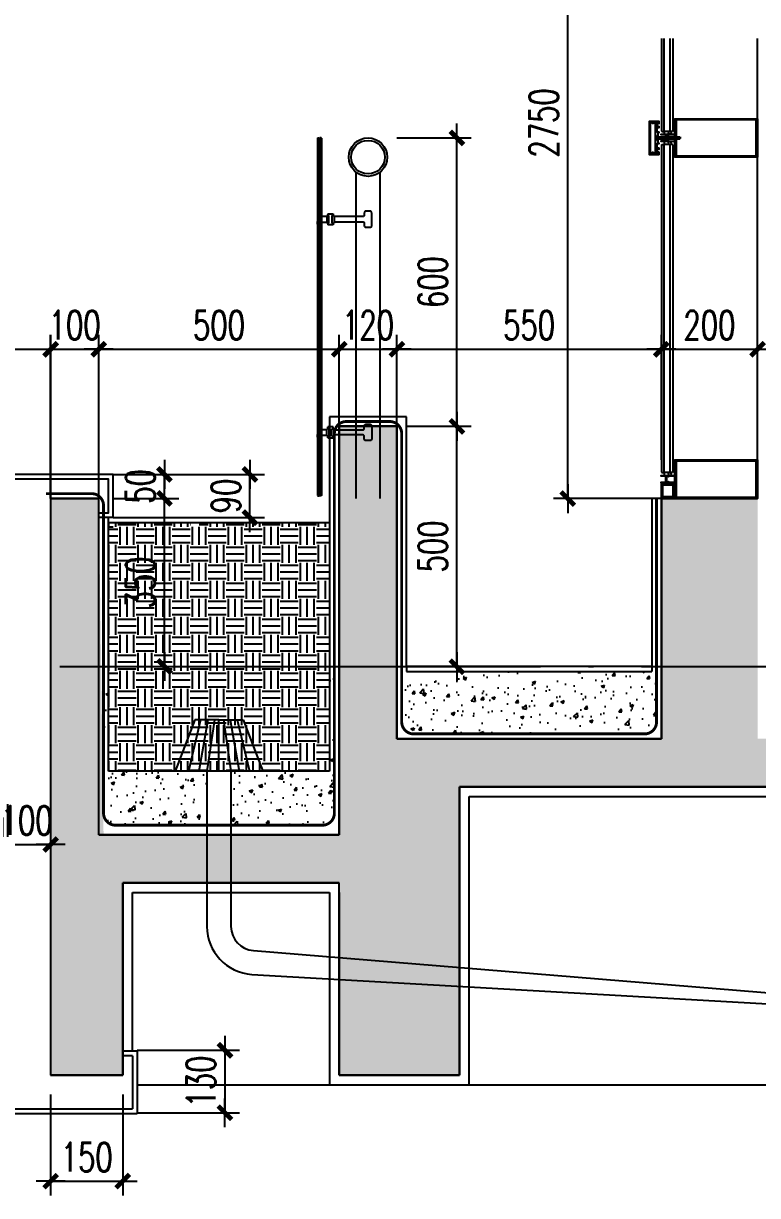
# Model space of a CAD drawing. Extents: x 1980812 to 2578970, y -669191 to 284498.
# Drawn here: x 2364132 to 2365659, y -406131 to -403693 of the extents above; entities that cross this region are included whole.
import ezdxf
from ezdxf.enums import TextEntityAlignment as Align

# ---------------------------------------------------------------- set-up
doc = ezdxf.new("R2010")
doc.units = 0
doc.header["$LTSCALE"] = 1000
doc.header["$MEASUREMENT"] = 0
for name, pattern in [('CENTER', [2, 1.25, -0.25, 0.25, -0.25]), ('DASH', [0.35, 0.25, -0.1]), ('DOTE', [2.42, 2, -0.2, 0.02, -0.2]), ('HIDDEN', [0.375, 0.25, -0.125]), ('HIDDEN2', [0.1875, 0.125, -0.0625])]:
    doc.linetypes.add(name, pattern=pattern)
for name, color, linetype in [('A-SECT-MCUT', 1, 'Continuous'), ('A-SECT-MCUT-FINE', 137, 'Continuous'), ('DIM_IDEN', 3, 'Continuous'), ('dote', 1, 'DOTE'), ('ELEV-4-RAIL', 251, 'Continuous'), ('SF', 1, 'Continuous'), ('TEXT', 7, 'Continuous'), ('WALL', 4, 'Continuous'), ('WINDOW', 2, 'Continuous'), ('可见看线', 63, 'Continuous'), ('柱墙填充', 181, 'Continuous'), ('栏杆', 143, 'Continuous'), ('详细标注', 231, 'Continuous'), ('铝板', 31, 'Continuous'), ('防水卷材', 6, 'DASH'), ('面层', 31, 'Continuous')]:
    doc.layers.add(name, color=color, linetype=linetype)
doc.styles.add('DIM_FONT', font='SIMPLEX', dxfattribs={"width": 0.7, "bigfont": 'GBCBIG'})
doc.styles.add('ROMANS', font='simplex_.ttf', dxfattribs={"width": 0.8, "height": 500})
doc.dimstyles.new('DIMN20', dxfattribs={"dimscale": 0.2, "dimtxt": 300, "dimasz": 1, "dimexe": 150, "dimexo": 0, "dimgap": 100, "dimtad": 1, "dimdec": 0, "dimzin": 0, "dimdsep": 46, "dimtxsty": 'DIM_FONT', "dimblk1": '_DIMX', "dimblk2": '_DIMX', "dimsah": 1, "dimcen": 0.09, "dimclrd": 256, "dimclre": 256, "dimclrt": 7, "dimadec": 0, "dimazin": 0, "dimtfac": 1, "dimtdec": 0, "dimtix": 1, "dimtmove": 2, "dimatfit": 3, "dimldrblk": '_DIMX', "dimfxl": 150, "dimtolj": 1, "dimtzin": 0, "dimarcsym": 0})
doc.dimstyles.new('DIMN20$TCH&&20', dxfattribs={"dimscale": 0.2, "dimtxt": 300, "dimasz": 1, "dimexe": 150, "dimexo": 0, "dimgap": 100, "dimtad": 1, "dimdec": 0, "dimzin": 0, "dimdsep": 46, "dimtxsty": 'DIM_FONT', "dimblk1": '_DIMX', "dimblk2": '_DIMX', "dimsah": 1, "dimcen": 0.09, "dimclrd": 256, "dimclre": 256, "dimclrt": 7, "dimadec": 0, "dimazin": 0, "dimtfac": 1, "dimtdec": 0, "dimtix": 1, "dimtmove": 2, "dimatfit": 3, "dimldrblk": '_DIMX', "dimfxl": 150, "dimtolj": 1, "dimtzin": 0, "dimarcsym": 0})

# ---------------------------------------------------------------- blocks, each defined once
blk = doc.blocks.new('M5x45_Pan')
at = {"color": 8, "linetype": 'HIDDEN'}
for p, q in [((0, 1.9), (45, 1.9)), ((44.4, -2.5), (44.4, 2.5)), ((0, -1.9), (45, -1.9))]:
    blk.add_line(p, q, dxfattribs=at)
at = {"color": 0, "linetype": 'ByBlock'}
blk.add_lwpolyline([(-1.4, -4.8), (0, -4.8), (0, 4.7), (-1.4, 4.7, 0.228537), (-2.2, 4.4, 0.349288), (-2.2, -4.4, 0.228537)], format="xyb", close=True, dxfattribs=at)
at = {"color": 8, "linetype": 'HIDDEN2'}
blk.add_lwpolyline([(-3.7, 0.7), (-1.8, 0.7), (-1.8, -0.8), (-3.7, -0.8)], dxfattribs=at)
at = {"color": 8, "linetype": 'ByBlock'}
blk.add_lwpolyline([(0, 2.5), (44.4, 2.5), (45, 1.9), (45, -1.9), (44.4, -2.5), (0, -2.5)], dxfattribs=at)
at = {"layer": 'TEXT', "color": 8, "linetype": 'CENTER'}
blk.add_line((48, 0), (-6.7, 0), dxfattribs=at)
at = {"layer": 'Defpoints', "color": 8, "style": 'ROMANS', "width": 0.8}
blk.add_text('M5x45', height=1, rotation=90, dxfattribs=at).set_placement((-1, 0), align=Align.MIDDLE)
blk = doc.blocks.new('_DIMX')
blk.add_line((-150, 0), (150, 0))
at = {"const_width": 50}
blk.add_lwpolyline([(-70, -70), (70, 70)], dxfattribs=at)
blk = doc.blocks.new('*D2729')
at = {"layer": 'Defpoints', "color": 0, "transparency": 16777216}
for p in [(2364928.5, -404530.7), (2365033.3, -404530.7), (2364928.5, -405030.7, 0)]:
    blk.add_point(p, dxfattribs=at)
at = {"layer": '详细标注', "lineweight": -2, "transparency": 16777216}
for p, q in [((2364928.5, -404530.7), (2365063.3, -404530.7)), ((2365033.3, -405030.5), (2365033.3, -404530.9)), ((2364928.5, -405030.7), (2365063.3, -405030.7))]:
    blk.add_line(p, q, dxfattribs=at)
at = {"layer": '详细标注', "lineweight": -2, "transparency": 16777216, "xscale": 0.2, "yscale": 0.2, "zscale": 0.2}
for p, rotation in [((2365033.3, -404530.7), 90), ((2365033.3, -405030.7), 270)]:
    blk.add_blockref('_DIMX', p, dxfattribs=dict(at, rotation=rotation))
at = {"layer": '详细标注', "color": 7, "transparency": 16777216, "insert": (2364983.3, -404780.7), "char_height": 60, "attachment_point": 5, "rotation": 90, "style": 'DIM_FONT'}
blk.add_mtext('\\A1;500', dxfattribs=at)
blk = doc.blocks.new('*D2527')
at = {"layer": 'Defpoints', "color": 0, "transparency": 16777216}
for p in [(2364908.5, -403930.7), (2365033.3, -403930.7), (2364928.5, -404530.7)]:
    blk.add_point(p, dxfattribs=at)
at = {"layer": '详细标注', "lineweight": -2, "transparency": 16777216}
for p, q in [((2364908.5, -403930.7), (2365063.3, -403930.7)), ((2365033.3, -404530.5), (2365033.3, -403930.9)), ((2364928.5, -404530.7), (2365063.3, -404530.7))]:
    blk.add_line(p, q, dxfattribs=at)
at = {"layer": '详细标注', "lineweight": -2, "transparency": 16777216, "xscale": 0.2, "yscale": 0.2, "zscale": 0.2}
for p, rotation in [((2365033.3, -403930.7), 90), ((2365033.3, -404530.7), 270)]:
    blk.add_blockref('_DIMX', p, dxfattribs=dict(at, rotation=rotation))
at = {"layer": '详细标注', "color": 7, "transparency": 16777216, "insert": (2364983.3, -404230.7), "char_height": 60, "attachment_point": 5, "rotation": 90, "style": 'DIM_FONT'}
blk.add_mtext('\\A1;600', dxfattribs=at)
blk = doc.blocks.new('*D2730')
at = {"layer": 'Defpoints', "color": 0, "transparency": 16777216}
for p in [(2364288.5, -404370.4), (2364188.5, -404680.7), (2364288.5, -404680.7)]:
    blk.add_point(p, dxfattribs=at)
at = {"layer": '详细标注', "lineweight": -2, "transparency": 16777216}
for p, q in [((2364188.5, -404680.7), (2364188.5, -404340.4)), ((2364288.5, -404680.7), (2364288.5, -404340.4)), ((2364188.3, -404370.4), (2364188.1, -404370.4)), ((2364188.5, -404370.4), (2364288.5, -404370.4)), ((2364288.7, -404370.4), (2364288.9, -404370.4))]:
    blk.add_line(p, q, dxfattribs=at)
at = {"layer": '详细标注', "lineweight": -2, "transparency": 16777216, "xscale": 0.2, "yscale": 0.2, "zscale": 0.2}
blk.add_blockref('_DIMX', (2364188.5, -404370.4), dxfattribs=at)
at = {"layer": '详细标注', "lineweight": -2, "transparency": 16777216, "xscale": 0.2, "yscale": 0.2, "zscale": 0.2, "rotation": 180}
blk.add_blockref('_DIMX', (2364288.5, -404370.4), dxfattribs=at)
at = {"layer": '详细标注', "color": 7, "transparency": 16777216, "insert": (2364238.5, -404320.4), "char_height": 60, "attachment_point": 5, "style": 'DIM_FONT'}
blk.add_mtext('\\A1;100', dxfattribs=at)
blk = doc.blocks.new('*D2731')
at = {"layer": 'Defpoints', "color": 0, "transparency": 16777216}
for p in [(2364788.5, -404370.4), (2364788.5, -404530.7), (2364288.5, -404680.7)]:
    blk.add_point(p, dxfattribs=at)
at = {"layer": '详细标注', "lineweight": -2, "transparency": 16777216}
for p, q in [((2364288.5, -404680.7), (2364288.5, -404340.4)), ((2364788.5, -404530.7), (2364788.5, -404340.4)), ((2364288.7, -404370.4), (2364788.3, -404370.4))]:
    blk.add_line(p, q, dxfattribs=at)
at = {"layer": '详细标注', "lineweight": -2, "transparency": 16777216, "xscale": 0.2, "yscale": 0.2, "zscale": 0.2, "rotation": 180}
blk.add_blockref('_DIMX', (2364288.5, -404370.4), dxfattribs=at)
at = {"layer": '详细标注', "lineweight": -2, "transparency": 16777216, "xscale": 0.2, "yscale": 0.2, "zscale": 0.2}
blk.add_blockref('_DIMX', (2364788.5, -404370.4), dxfattribs=at)
at = {"layer": '详细标注', "color": 7, "transparency": 16777216, "insert": (2364538.5, -404320.4), "char_height": 60, "attachment_point": 5, "style": 'DIM_FONT'}
blk.add_mtext('\\A1;500', dxfattribs=at)
blk = doc.blocks.new('*D2732')
at = {"layer": 'Defpoints', "color": 0, "transparency": 16777216}
for p in [(2364908.5, -404370.4), (2364788.5, -404530.7), (2364908.5, -404530.7)]:
    blk.add_point(p, dxfattribs=at)
at = {"layer": '详细标注', "lineweight": -2, "transparency": 16777216}
for p, q in [((2364788.5, -404530.7), (2364788.5, -404340.4)), ((2364908.5, -404530.7), (2364908.5, -404340.4)), ((2364788.3, -404370.4), (2364788.1, -404370.4)), ((2364788.5, -404370.4), (2364908.5, -404370.4)), ((2364908.7, -404370.4), (2364908.9, -404370.4))]:
    blk.add_line(p, q, dxfattribs=at)
at = {"layer": '详细标注', "lineweight": -2, "transparency": 16777216, "xscale": 0.2, "yscale": 0.2, "zscale": 0.2}
blk.add_blockref('_DIMX', (2364788.5, -404370.4), dxfattribs=at)
at = {"layer": '详细标注', "lineweight": -2, "transparency": 16777216, "xscale": 0.2, "yscale": 0.2, "zscale": 0.2, "rotation": 180}
blk.add_blockref('_DIMX', (2364908.5, -404370.4), dxfattribs=at)
at = {"layer": '详细标注', "color": 7, "transparency": 16777216, "insert": (2364848.5, -404320.4), "char_height": 60, "attachment_point": 5, "style": 'DIM_FONT'}
blk.add_mtext('\\A1;120', dxfattribs=at)
blk = doc.blocks.new('*D2530')
at = {"layer": 'Defpoints', "color": 0, "transparency": 16777216}
for p in [(2365458.5, -404370.4), (2364908.5, -404530.7), (2365458.5, -404600.7, 0)]:
    blk.add_point(p, dxfattribs=at)
at = {"layer": '详细标注', "lineweight": -2, "transparency": 16777216}
for p, q in [((2364908.5, -404530.7), (2364908.5, -404340.4)), ((2365458.5, -404600.7), (2365458.5, -404340.4)), ((2364908.7, -404370.4), (2365458.3, -404370.4))]:
    blk.add_line(p, q, dxfattribs=at)
at = {"layer": '详细标注', "lineweight": -2, "transparency": 16777216, "xscale": 0.2, "yscale": 0.2, "zscale": 0.2, "rotation": 180}
blk.add_blockref('_DIMX', (2364908.5, -404370.4), dxfattribs=at)
at = {"layer": '详细标注', "lineweight": -2, "transparency": 16777216, "xscale": 0.2, "yscale": 0.2, "zscale": 0.2}
blk.add_blockref('_DIMX', (2365458.5, -404370.4), dxfattribs=at)
at = {"layer": '详细标注', "color": 7, "transparency": 16777216, "insert": (2365183.5, -404320.4), "char_height": 60, "attachment_point": 5, "style": 'DIM_FONT'}
blk.add_mtext('\\A1;550', dxfattribs=at)
blk = doc.blocks.new('*D2531')
at = {"layer": 'Defpoints', "color": 0, "transparency": 16777216}
for p in [(2365658.5, -404370.4), (2365458.5, -404600.7), (2365658.5, -404600.7, 0)]:
    blk.add_point(p, dxfattribs=at)
at = {"layer": '详细标注', "lineweight": -2, "transparency": 16777216}
for p, q in [((2365458.5, -404600.7), (2365458.5, -404340.4)), ((2365658.5, -404600.7), (2365658.5, -404340.4)), ((2365458.7, -404370.4), (2365658.3, -404370.4))]:
    blk.add_line(p, q, dxfattribs=at)
at = {"layer": '详细标注', "lineweight": -2, "transparency": 16777216, "xscale": 0.2, "yscale": 0.2, "zscale": 0.2, "rotation": 180}
blk.add_blockref('_DIMX', (2365458.5, -404370.4), dxfattribs=at)
at = {"layer": '详细标注', "lineweight": -2, "transparency": 16777216, "xscale": 0.2, "yscale": 0.2, "zscale": 0.2}
blk.add_blockref('_DIMX', (2365658.5, -404370.4), dxfattribs=at)
at = {"layer": '详细标注', "color": 7, "transparency": 16777216, "insert": (2365558.5, -404320.4), "char_height": 60, "attachment_point": 5, "style": 'DIM_FONT'}
blk.add_mtext('\\A1;200', dxfattribs=at)
blk = doc.blocks.new('A$C4E184874')
at = {"layer": 'A-SECT-MCUT'}
for radius in [40, 35]:
    blk.add_circle((-50, 710), radius, dxfattribs=at)
at = {"layer": 'A-SECT-MCUT-FINE'}
for p, q in [((-75, 0), (-75, 678.8)), ((-25, 0), (-25, 678.8)), ((-150.2, 586.9), (-135.6, 586.9)), ((-135.6, 588.6), (-135.6, 573)), ((-131.2, 588.6), (-135.6, 588.6)), ((-133.4, 592.2), (-133.4, 588.6)), ((-133.4, 592.2), (-122.6, 592.2)), ((-131.2, 573), (-131.2, 588.6)), ((-125.1, 588.6), (-120.4, 588.6)), ((-125.1, 588.6), (-125.1, 573)), ((-122.6, 592.2), (-122.6, 588.6)), ((-120.4, 588.6), (-120.4, 573)), ((-120.4, 588.4), (-120.4, 587.1)), ((-150.2, 574.8), (-135.6, 574.8)), ((-131.2, 573), (-135.6, 573)), ((-133.4, 572.8), (-133.4, 573)), ((-133.4, 572.8), (-133.4, 569.4)), ((-125.6, 569.4), (-133.4, 569.4)), ((-122.6, 569.4), (-125.6, 569.4)), ((-125.1, 573), (-120.4, 573)), ((-122.6, 573), (-122.6, 569.4)), ((-120.4, 574.5), (-120.4, 573.2)), ((-125.6, 148.8), (-133.4, 148.8)), ((-133.4, 145.4), (-133.4, 148.8)), ((-122.6, 148.8), (-125.6, 148.8)), ((-122.6, 145.1), (-122.6, 148.8)), ((-131.2, 145.1), (-135.6, 145.1)), ((-131.2, 129.6), (-135.6, 129.6)), ((-133.4, 145.4), (-133.4, 145.1)), ((-133.4, 125.9), (-133.4, 129.6)), ((-133.4, 125.9), (-122.6, 125.9)), ((-131.2, 145.1), (-131.2, 129.6)), ((-125.1, 145.1), (-120.4, 145.1)), ((-125.1, 129.6), (-125.1, 145.1)), ((-125.1, 129.6), (-120.4, 129.6)), ((-122.6, 125.9), (-122.6, 129.6)), ((-120.4, 129.6), (-120.4, 145.1)), ((-120.4, 143.7), (-120.4, 145)), ((-120.4, 129.8), (-120.4, 131.1))]:
    blk.add_line(p, q, dxfattribs=at)
for points in [[(-150.2, 586.9), (-155, 590.8), (-155, 585.4)], [(-108.9, 586.2), (-120.4, 586.2)], [(-150.2, 574.8), (-155, 570.9), (-155, 576.3)], [(-120.4, 575.4), (-108.9, 575.4)], [(-120.4, 142.8), (-108.9, 142.8)], [(-108.9, 132), (-120.4, 132)]]:
    blk.add_lwpolyline(points, dxfattribs=at)
for points in [[(-109.9, 575.4), (-60.8, 575.4, -0.414214), (-57.8, 572.4), (-57.8, 567, 0.44229), (-54.8, 564), (-45.2, 564, 0.398045), (-42.3, 567), (-42.3, 594.6, 0.414214), (-45.3, 597.6), (-54.8, 597.6, 0.414214), (-57.8, 594.6), (-57.8, 589.2, -0.414214), (-60.8, 586.2), (-109.9, 586.2)], [(-109.9, 142.8), (-60.8, 142.8, 0.414214), (-57.8, 145.8), (-57.8, 151.2, -0.44229), (-54.8, 154.2), (-45.2, 154.2, -0.398045), (-42.3, 151.2), (-42.3, 123.6, -0.414214), (-45.3, 120.6), (-54.8, 120.6, -0.414214), (-57.8, 123.6), (-57.8, 129, 0.414214), (-60.8, 132), (-109.9, 132)]]:
    blk.add_lwpolyline(points, format="xyb", dxfattribs=at)
at = {"layer": 'DIM_IDEN'}
blk.add_circle((-25, 318.4), 0, dxfattribs=at)
at = {"layer": 'ELEV-4-RAIL'}
for p, q in [((-150.2, 143.4), (-135.6, 143.4)), ((-150.2, 131.3), (-135.6, 131.3)), ((-135.6, 129.6), (-135.6, 145.1))]:
    blk.add_line(p, q, dxfattribs=at)
for points in [[(-150.2, 143.4), (-155, 147.3), (-155, 141.9)], [(-150.2, 131.3), (-155, 127.4), (-155, 132.8)]]:
    blk.add_lwpolyline(points, dxfattribs=at)
at = {"layer": 'WINDOW'}
for p, q in [((-155, 749.4), (-154.4, 750)), ((-155, 749.4), (-155, 5.9)), ((-154.4, 750), (-152, 750)), ((-152, 750), (-151.1, 749.1)), ((-150.1, 750), (-151.1, 749.1)), ((-151.1, 749.1), (-151.1, 6.2)), ((-147.7, 750), (-150.1, 750)), ((-147.1, 749.4), (-147.7, 750)), ((-147.1, 749.4), (-147.1, 5.9)), ((-155, 5.9), (-154.4, 5.3)), ((-154.4, 5.3), (-152, 5.3)), ((-152, 5.3), (-151.1, 6.2)), ((-150.1, 5.3), (-151.1, 6.2)), ((-147.7, 5.3), (-150.1, 5.3)), ((-147.1, 5.9), (-147.7, 5.3))]:
    blk.add_line(p, q, dxfattribs=at)
blk = doc.blocks.new('*D2608')
at = {"layer": 'Defpoints', "color": 0, "transparency": 16777216}
for p in [(2364188.7, -404370.4), (2363888.6, -404681.3, 0), (2364188.7, -404681.3, 0)]:
    blk.add_point(p, dxfattribs=at)
at = {"layer": '详细标注', "lineweight": -2, "transparency": 16777216}
for p, q in [((2363888.6, -404681.3), (2363888.6, -404340.4)), ((2364188.7, -404681.3), (2364188.7, -404340.4)), ((2363888.8, -404370.4), (2364188.5, -404370.4))]:
    blk.add_line(p, q, dxfattribs=at)
at = {"layer": '详细标注', "lineweight": -2, "transparency": 16777216, "xscale": 0.2, "yscale": 0.2, "zscale": 0.2, "rotation": 180}
blk.add_blockref('_DIMX', (2363888.6, -404370.4), dxfattribs=at)
at = {"layer": '详细标注', "lineweight": -2, "transparency": 16777216, "xscale": 0.2, "yscale": 0.2, "zscale": 0.2}
blk.add_blockref('_DIMX', (2364188.7, -404370.4), dxfattribs=at)
at = {"layer": '详细标注', "color": 7, "transparency": 16777216, "insert": (2364038.6, -404320.4), "char_height": 60, "attachment_point": 5, "style": 'DIM_FONT'}
blk.add_mtext('\\A1;300', dxfattribs=at)
blk = doc.blocks.new('*D2141')
at = {"layer": 'Defpoints', "color": 0, "transparency": 16777216}
for p in [(2365264, -403118), (2365458.5, -403118), (2365458.5, -404681.1)]:
    blk.add_point(p, dxfattribs=at)
at = {"layer": '详细标注', "lineweight": -2, "transparency": 16777216}
for p, q in [((2365458.5, -403118), (2365234, -403118)), ((2365264, -404680.9), (2365264, -403118.2)), ((2365458.5, -404681.1), (2365234, -404681.1))]:
    blk.add_line(p, q, dxfattribs=at)
at = {"layer": '详细标注', "lineweight": -2, "transparency": 16777216, "xscale": 0.2, "yscale": 0.2, "zscale": 0.2}
for p, rotation in [((2365264, -403118), 90), ((2365264, -404681.1), 270)]:
    blk.add_blockref('_DIMX', p, dxfattribs=dict(at, rotation=rotation))
at = {"layer": '详细标注', "color": 7, "transparency": 16777216, "insert": (2365214, -403899.5), "char_height": 60, "attachment_point": 5, "rotation": 90, "style": 'DIM_FONT'}
blk.add_mtext('\\A1;2750', dxfattribs=at)
blk = doc.blocks.new('*D2142')
at = {"layer": 'Defpoints', "color": 0, "transparency": 16777216}
for p in [(2364320.8, -404680.7), (2364425.1, -404680.7), (2364320.8, -405030.3)]:
    blk.add_point(p, dxfattribs=at)
at = {"layer": '详细标注', "lineweight": -2, "transparency": 16777216}
for p, q in [((2364320.8, -404680.7), (2364455.1, -404680.7)), ((2364425.1, -405030.1), (2364425.1, -404680.9)), ((2364320.8, -405030.3), (2364455.1, -405030.3))]:
    blk.add_line(p, q, dxfattribs=at)
at = {"layer": '详细标注', "lineweight": -2, "transparency": 16777216, "xscale": 0.2, "yscale": 0.2, "zscale": 0.2}
for p, rotation in [((2364425.1, -404680.7), 90), ((2364425.1, -405030.3), 270)]:
    blk.add_blockref('_DIMX', p, dxfattribs=dict(at, rotation=rotation))
at = {"layer": '详细标注', "color": 7, "transparency": 16777216, "insert": (2364375.1, -404855.5), "char_height": 60, "attachment_point": 5, "rotation": 90, "style": 'DIM_FONT'}
blk.add_mtext('\\A1;350', dxfattribs=at)
blk = doc.blocks.new('*D2143')
at = {"layer": 'Defpoints', "color": 0, "transparency": 16777216}
for p in [(2364320.8, -404630.7), (2364425.1, -404630.7), (2364320.8, -404680.7)]:
    blk.add_point(p, dxfattribs=at)
at = {"layer": '详细标注', "lineweight": -2, "transparency": 16777216}
for p, q in [((2364320.8, -404630.7), (2364455.1, -404630.7)), ((2364425.1, -404630.5), (2364425.1, -404630.3)), ((2364425.1, -404680.7), (2364425.1, -404630.7)), ((2364320.8, -404680.7), (2364455.1, -404680.7)), ((2364425.1, -404680.9), (2364425.1, -404681.1))]:
    blk.add_line(p, q, dxfattribs=at)
at = {"layer": '详细标注', "lineweight": -2, "transparency": 16777216, "xscale": 0.2, "yscale": 0.2, "zscale": 0.2}
for p, rotation in [((2364425.1, -404630.7), 270), ((2364425.1, -404680.7), 90)]:
    blk.add_blockref('_DIMX', p, dxfattribs=dict(at, rotation=rotation))
at = {"layer": '详细标注', "color": 7, "transparency": 16777216, "insert": (2364375.1, -404655.7), "char_height": 60, "attachment_point": 5, "rotation": 90, "style": 'DIM_FONT'}
blk.add_mtext('\\A1;50', dxfattribs=at)
blk = doc.blocks.new('*D2193')
at = {"layer": 'Defpoints', "color": 0, "transparency": 16777216}
for p in [(2364368.5, -405828.9, 0), (2364368.5, -405958.9), (2364551, -405958.9)]:
    blk.add_point(p, dxfattribs=at)
at = {"layer": '详细标注', "lineweight": -2, "transparency": 16777216}
for p, q in [((2364368.5, -405828.9), (2364581, -405828.9)), ((2364551, -405828.7), (2364551, -405828.5)), ((2364551, -405828.9), (2364551, -405958.9)), ((2364368.5, -405958.9), (2364581, -405958.9)), ((2364551, -405959.1), (2364551, -405959.3))]:
    blk.add_line(p, q, dxfattribs=at)
at = {"layer": '详细标注', "lineweight": -2, "transparency": 16777216, "xscale": 0.2, "yscale": 0.2, "zscale": 0.2}
for p, rotation in [((2364551, -405828.9), 270), ((2364551, -405958.9), 90)]:
    blk.add_blockref('_DIMX', p, dxfattribs=dict(at, rotation=rotation))
at = {"layer": '详细标注', "color": 7, "transparency": 16777216, "insert": (2364501, -405893.9), "char_height": 60, "attachment_point": 5, "rotation": 90, "style": 'DIM_FONT'}
blk.add_mtext('\\A1;130', dxfattribs=at)
blk = doc.blocks.new('*D2194')
at = {"layer": 'Defpoints', "color": 0, "transparency": 16777216}
for p in [(2364088.5, -405344.7, 0), (2364188.5, -405344.7, 0), (2364188.5, -405400.7, 0)]:
    blk.add_point(p, dxfattribs=at)
at = {"layer": '详细标注', "lineweight": -2, "transparency": 16777216}
for p, q in [((2364088.5, -405344.7, 0), (2364088.5, -405430.7, 0)), ((2364188.5, -405344.7, 0), (2364188.5, -405430.7, 0)), ((2364088.3, -405400.7, 0), (2364088.1, -405400.7, 0)), ((2364088.5, -405400.7, 0), (2364188.5, -405400.7, 0)), ((2364188.7, -405400.7, 0), (2364188.9, -405400.7, 0))]:
    blk.add_line(p, q, dxfattribs=at)
at = {"layer": '详细标注', "lineweight": -2, "transparency": 16777216, "xscale": 0.2, "yscale": 0.2, "zscale": 0.2}
blk.add_blockref('_DIMX', (2364088.5, -405400.7, 0), dxfattribs=at)
at = {"layer": '详细标注', "lineweight": -2, "transparency": 16777216, "xscale": 0.2, "yscale": 0.2, "zscale": 0.2, "rotation": 180}
blk.add_blockref('_DIMX', (2364188.5, -405400.7, 0), dxfattribs=at)
at = {"layer": '详细标注', "color": 7, "transparency": 16777216, "insert": (2364138.5, -405350.7, 0), "char_height": 60, "attachment_point": 5, "style": 'DIM_FONT'}
blk.add_mtext('\\A1;100', dxfattribs=at)
blk = doc.blocks.new('*D2623')
at = {"layer": 'Defpoints', "color": 0, "transparency": 16777216}
for p in [(2364318.5, -404630.7, 0), (2364603, -404630.7), (2364318.5, -404720.7, 0)]:
    blk.add_point(p, dxfattribs=at)
at = {"layer": '详细标注', "lineweight": -2, "transparency": 16777216}
for p, q in [((2364318.5, -404630.7), (2364633, -404630.7)), ((2364603, -404630.5), (2364603, -404630.3)), ((2364603, -404720.7), (2364603, -404630.7)), ((2364318.5, -404720.7), (2364633, -404720.7)), ((2364603, -404720.9), (2364603, -404721.1))]:
    blk.add_line(p, q, dxfattribs=at)
at = {"layer": '详细标注', "lineweight": -2, "transparency": 16777216, "xscale": 0.2, "yscale": 0.2, "zscale": 0.2}
for p, rotation in [((2364603, -404630.7), 270), ((2364603, -404720.7), 90)]:
    blk.add_blockref('_DIMX', p, dxfattribs=dict(at, rotation=rotation))
at = {"layer": '详细标注', "color": 7, "transparency": 16777216, "insert": (2364553, -404675.7), "char_height": 60, "attachment_point": 5, "rotation": 90, "style": 'DIM_FONT'}
blk.add_mtext('\\A1;90', dxfattribs=at)
blk = doc.blocks.new('*D2197')
at = {"layer": 'Defpoints', "color": 0, "transparency": 16777216}
for p in [(2364188.5, -405920.9, 0), (2364338.5, -405920.9), (2364338.5, -406101.1)]:
    blk.add_point(p, dxfattribs=at)
at = {"layer": '详细标注', "lineweight": -2, "transparency": 16777216}
for p, q in [((2364188.5, -405920.9), (2364188.5, -406131.1)), ((2364338.5, -405920.9), (2364338.5, -406131.1)), ((2364188.7, -406101.1), (2364338.3, -406101.1))]:
    blk.add_line(p, q, dxfattribs=at)
at = {"layer": '详细标注', "lineweight": -2, "transparency": 16777216, "xscale": 0.2, "yscale": 0.2, "zscale": 0.2, "rotation": 180}
blk.add_blockref('_DIMX', (2364188.5, -406101.1), dxfattribs=at)
at = {"layer": '详细标注', "lineweight": -2, "transparency": 16777216, "xscale": 0.2, "yscale": 0.2, "zscale": 0.2}
blk.add_blockref('_DIMX', (2364338.5, -406101.1), dxfattribs=at)
at = {"layer": '详细标注', "color": 7, "transparency": 16777216, "insert": (2364263.5, -406051.1), "char_height": 60, "attachment_point": 5, "style": 'DIM_FONT'}
blk.add_mtext('\\A1;150', dxfattribs=at)

msp = doc.modelspace()

# ---------------------------------------------------------------- hatches: boundary and pattern name
at = {"layer": '柱墙填充'}
h = msp.add_hatch(dxfattribs=at)
h.set_pattern_fill('钢筋混凝土', color=256, scale=20)
h.set_pattern_definition([(45, (2370704.01, -516673.085), (-35.35534, 35.35534), []), (50, (2370704.01, -516673.09), (143.45204, -12.55043), [15, -165]), (355, (2370704.01, -516673.09), (-27.75027, 150.43843), [12, -132]), (100.4514, (2370715.96, -516674.13), (115.70188, 137.8879), [12.74804, -140.22842]), (46.1842, (2370704.01, -516633.09), (213.4482, -33.1038), [22.5, -247.5]), (96.6356, (2370721.8, -516635.84), (186.93254, 194.82357), [19.12206, -210.3426]), (351.1842, (2370704, -516633.09), (186.9324, 194.8237), [18, -198]), (21, (2370724.01, -516643.09), (119.38141, -80.52378), [15, -165]), (326, (2370724.01, -516643.09), (48.66307, 145.03), [12, -132]), (71.4514, (2370733.96, -516649.8), (168.04453, 64.5061), [12.74804, -140.22842]), (37.5, (2370704.01, -516673.085), (2.43197, 66.57877), [0, -130.4, 0, -134, 0, -132.5]), (7.5, (2370704.01, -516673.085), (52.613907, 78.882342), [0, -76.4, 0, -127.4, 0, -50.5]), (327.5, (2370659.41, -516673.085), (106.764487, -4.510974), [0, -50, 0, -156, 0, -207]), (317.5, (2370639.41, -516673.09), (116.63723, 20.021), [0, -65, 0, -103.6, 0, -147])])
h.paths.add_polyline_path([(2364188.5, -404680.7), (2364288.5, -404680.7), (2364298.5, -405380.7), (2364788.5, -405380.7), (2364788.5, -404530.7), (2364908.5, -404530.7), (2364908.5, -405180.7), (2365458.5, -405180.7), (2365458.5, -404680.7), (2365658.5, -404680.7), (2365658.5, -405180.7), (2367834.4, -405180.7), (2367834.4, -405280.7), (2367187, -405280.7), (2367187, -405880.7), (2366787, -405880.7), (2366787, -405280.7), (2365038.5, -405280.7), (2365038.5, -405880.7), (2364788.5, -405880.7), (2364788.5, -405480.7), (2364338.5, -405480.7), (2364338.5, -405880.7), (2364188.5, -405880.7)])
h = msp.add_hatch(dxfattribs=at)
h.set_pattern_fill('土壤', color=252, scale=10)
h.set_pattern_definition([(0, (-554934.015, 523802.477), (37.5, 37.5), [37.5, -37.5]), (0, (-554934.015, 523816.54), (37.5, 37.5), [37.5, -37.5]), (0, (-554934.015, 523830.602), (37.5, 37.5), [37.5, -37.5]), (90, (-554929.328, 523835.29), (-37.5, 37.5), [37.5, -37.5]), (90, (-554915.265, 523835.29), (-37.5, 37.5), [37.5, -37.5]), (90, (-554901.203, 523835.29), (-37.5, 37.5), [37.5, -37.5])])
h.paths.add_polyline_path([(2364768.5, -405030.7), (2364308.5, -405030.7), (2364308.5, -405247.9), (2364768.5, -405247.9)])
edge = h.paths.add_edge_path()
edge.add_line((2364308.5, -404730.7), (2364308.5, -404740.7))
edge.add_line((2364308.5, -404740.7), (2364308.5, -405030.7))
edge.add_line((2364308.5, -405030.7), (2364768.5, -405030.7))
edge.add_line((2364768.5, -405030.7), (2364768.5, -404730.7))
edge.add_line((2364768.5, -404730.7), (2364498.5, -404730.7))
edge.add_arc((2364488.5, -404730.7), 10, 180, 360, ccw=False)
edge.add_line((2364478.5, -404730.7), (2364308.5, -404730.7))
h = msp.add_hatch(dxfattribs=at)
h.set_pattern_fill('混凝土', color=256, scale=10)
h.set_pattern_definition([(50, (2370704.01, -516673.085), (71.726018, -6.275213), [7.5, -82.5]), (355, (2370704.01, -516673.085), (-13.875133, 75.219213), [6, -66]), (100.4514, (2370709.99, -516673.61), (57.85094, 68.943954), [6.37402, -70.11421]), (46.1842, (2370704.01, -516653.085), (106.724105, -16.5519), [11.25, -123.75]), (96.6356, (2370712.9, -516654.46), (93.46627, 97.41179), [9.56103, -105.1713]), (351.1842, (2370704.01, -516653.09), (93.46619, 97.41186), [9, -99]), (21, (2370714.01, -516658.085), (59.690705, -40.26189), [7.5, -82.5]), (326, (2370714.01, -516658.085), (24.331533, 72.515005), [6, -66]), (71.4514, (2370718.985, -516661.44), (84.022263, 32.25305), [6.37402, -70.11421]), (37.5, (2370704.01, -516673.085), (1.2159855, 33.2893854), [0, -65.2, 0, -67, 0, -66.25]), (7.5, (2370704.01, -516673.085), (26.306954, 39.441171), [0, -38.2, 0, -63.7, 0, -25.25]), (327.5, (2370681.71, -516673.085), (53.3822436, -2.255487), [0, -25, 0, -78, 0, -103.5]), (317.5, (2370671.71, -516673.085), (58.318617, 10.010498), [0, -32.5, 0, -51.8, 0, -73.5])])
h.paths.add_polyline_path([(2365448.5, -405030.7), (2365438.5, -405030.7), (2365438.5, -405040.7), (2364928.5, -405040.7), (2364928.5, -405030.7), (2364918.5, -405030.7), (2364918.5, -405145.7, 0.414214), (2364943.5, -405170.7), (2365423.5, -405170.7, 0.414214), (2365448.5, -405145.7)])
h.paths.add_polyline_path([(2364778.5, -405030.7), (2364768.5, -405030.7), (2364768.5, -405247.9), (2364563.5, -405247.9), (2364563.5, -405360.6), (2364753.5, -405360.6, 0.414214), (2364778.5, -405335.6)])
h.paths.add_polyline_path([(2364513.5, -405247.9), (2364308.5, -405247.9), (2364308.5, -405030.7), (2364298.5, -405030.7), (2364298.5, -405335.6, 0.414214), (2364323.5, -405360.6), (2364513.5, -405360.6)])

# ---------------------------------------------------------------- linework, layer by layer
at = {"layer": 'A-SECT-MCUT', "elevation": 0}
for points in [[(2365453, -403965.7), (2365433.5, -403965.7), (2365433.5, -403895.7), (2365453, -403895.7, -0.414214), (2365453.5, -403896.2), (2365453.5, -403896.5, -0.351524), (2365453.1, -403897), (2365449.3, -403897.8, -0.256425), (2365448.8, -403897.7), (2365448.2, -403897, 0.198912), (2365447.8, -403896.9), (2365442, -403896.9, 0.414214), (2365441.5, -403897.4), (2365441.5, -403900.4, -0.414214), (2365441, -403900.9), (2365440.5, -403900.9, -0.414214), (2365440, -403900.4), (2365440, -403897.4, 0.414214), (2365439.5, -403896.9), (2365435.5, -403896.9, 0.414214), (2365435, -403897.4), (2365435, -403964, 0.414214), (2365435.5, -403964.5), (2365439.5, -403964.5, 0.414214), (2365440, -403964), (2365440, -403961, -0.414214), (2365440.5, -403960.5), (2365441, -403960.5, -0.414214), (2365441.5, -403961), (2365441.5, -403964, 0.414214), (2365442, -403964.5), (2365447.8, -403964.5, 0.198912), (2365448.2, -403964.3), (2365448.8, -403963.7, -0.256425), (2365449.3, -403963.5), (2365453.1, -403964.4, -0.351524), (2365453.5, -403964.9), (2365453.5, -403965.2, -0.414214)], [(2365453.5, -403919.7, -0.414214), (2365453, -403920.2), (2365452, -403920.2, 0.414214), (2365451.5, -403920.7), (2365451.5, -403940.7, 0.414214), (2365452, -403941.2), (2365453, -403941.2, -0.414214), (2365453.5, -403941.7), (2365453.5, -403942.7, -0.414214), (2365453, -403943.2), (2365449, -403943.2), (2365449, -403950.9, 0.414214), (2365449.5, -403951.4), (2365453, -403951.4, -0.414214), (2365453.5, -403951.9), (2365453.5, -403954.4, -0.414214), (2365453, -403954.9), (2365452.5, -403954.9, -0.414214), (2365452, -403954.4), (2365452, -403953.9, 0.414214), (2365451.5, -403953.4), (2365449.5, -403953.4, 0.414214), (2365449, -403953.9), (2365449, -403960.9, 0.414214), (2365449.5, -403961.4), (2365451.5, -403961.4, 0.414214), (2365452, -403960.9), (2365452, -403960.4, -0.414214), (2365452.5, -403959.9), (2365453, -403959.9, -0.414214), (2365453.5, -403960.4), (2365453.5, -403963.7, -0.479811), (2365452.9, -403964.1), (2365449.2, -403963.3, 0.256425), (2365448.8, -403963.5), (2365448.1, -403964.1, -0.198912), (2365447.7, -403964.3), (2365444.8, -403964.3, -0.10157), (2365444.6, -403964.2), (2365442.1, -403963.2, -0.300021), (2365441.8, -403962.7), (2365441.8, -403961.9, -0.414214), (2365442.3, -403961.4), (2365446, -403961.4, 0.414214), (2365446.5, -403960.9), (2365446.5, -403954.2), (2365446.5, -403907.2), (2365446.5, -403900.4, 0.414214), (2365446, -403899.9), (2365442.3, -403899.9, -0.414214), (2365441.8, -403899.4), (2365441.8, -403898.6, -0.300021), (2365442.1, -403898.2), (2365444.6, -403897.1, -0.10157), (2365444.8, -403897.1), (2365447.7, -403897.1, -0.198912), (2365448.1, -403897.2), (2365448.8, -403897.9, 0.256425), (2365449.2, -403898), (2365452.9, -403897.2, -0.479811), (2365453.5, -403897.7), (2365453.5, -403900.9, -0.414214), (2365453, -403901.4), (2365452.5, -403901.4, -0.414214), (2365452, -403900.9), (2365452, -403900.4, 0.414214), (2365451.5, -403899.9), (2365449.5, -403899.9, 0.414214), (2365449, -403900.4), (2365449, -403907.4, 0.414214), (2365449.5, -403907.9), (2365451.5, -403907.9, 0.414214), (2365452, -403907.4), (2365452, -403906.9, -0.414214), (2365452.5, -403906.4), (2365453, -403906.4, -0.414214), (2365453.5, -403906.9), (2365453.5, -403909.4, -0.414214), (2365453, -403909.9), (2365449.5, -403909.9, 0.414214), (2365449, -403910.4), (2365449, -403918.2), (2365453, -403918.2, -0.414214), (2365453.5, -403918.7)]]:
    msp.add_lwpolyline(points, format="xyb", close=True, dxfattribs=at)
for points in [[(2365658.5, -403930.7), (2365658.5, -403970.7), (2365522.9, -403970.7), (2365486.5, -403970.7), (2365486.5, -403938.4), (2365469.8, -403938.4), (2365469.8, -403937.5), (2365473.3, -403936.7), (2365473.9, -403937.2), (2365486.5, -403937.2), (2365486.5, -403930.7), (2365486.5, -403924.1), (2365473.9, -403924.1), (2365473.3, -403924.7), (2365469.8, -403923.8), (2365469.8, -403922.9), (2365486.5, -403922.9), (2365486.5, -403890.7), (2365522.9, -403890.7), (2365658.5, -403890.7)], [(2365489.5, -403968.2), (2365655.5, -403968.2), (2365655.5, -403930.7), (2365655.5, -403893.2), (2365489.5, -403893.2)], [(2365469.2, -403936), (2365473.1, -403935.7), (2365473.9, -403936.8), (2365473.4, -403937.2), (2365472.8, -403936.7), (2365469.2, -403937.6), (2365469.2, -403938.4), (2365458, -403938.4), (2365458, -403936.9), (2365468, -403936.9), (2365468, -403924.4), (2365458, -403924.4), (2365458, -403922.9), (2365469.2, -403922.9), (2365469.2, -403923.8), (2365472.8, -403924.7), (2365473.4, -403924.1), (2365473.9, -403924.6), (2365473.1, -403925.7), (2365469.2, -403925.3)]]:
    msp.add_lwpolyline(points, close=True, dxfattribs=at)
at = {"layer": 'A-SECT-MCUT'}
for points in [[(2365658.5, -404640.7), (2365658.5, -404680.7), (2365522.9, -404680.7), (2365486.5, -404680.7), (2365486.5, -404648.4), (2365469.8, -404648.4), (2365469.8, -404647.5), (2365473.3, -404646.7), (2365473.9, -404647.2), (2365486.5, -404647.2), (2365486.5, -404640.7), (2365486.5, -404634.1), (2365473.9, -404634.1), (2365473.3, -404634.7), (2365469.8, -404633.8), (2365469.8, -404632.9), (2365486.5, -404632.9), (2365486.5, -404600.7), (2365522.9, -404600.7), (2365658.5, -404600.7)], [(2365489.5, -404678.2), (2365655.5, -404678.2), (2365655.5, -404640.7), (2365655.5, -404603.2), (2365489.5, -404603.2)], [(2365469.2, -404646), (2365473.1, -404645.7), (2365473.9, -404646.8), (2365473.4, -404647.2), (2365472.8, -404646.7), (2365469.2, -404647.6), (2365469.2, -404648.4), (2365458, -404648.4), (2365458, -404646.9), (2365468, -404646.9), (2365468, -404634.4), (2365458, -404634.4), (2365458, -404632.9), (2365469.2, -404632.9), (2365469.2, -404633.8), (2365472.8, -404634.7), (2365473.4, -404634.1), (2365473.9, -404634.6), (2365473.1, -404635.7), (2365469.2, -404635.3)], [(2365458.5, -404649.4), (2365485.5, -404649.4), (2365485.5, -404680.7), (2365458.5, -404680.7)], [(2365461.5, -404652.4), (2365482.5, -404652.4), (2365482.5, -404677.7), (2365461.5, -404677.7)]]:
    msp.add_lwpolyline(points, close=True, dxfattribs=at)
at = {"layer": 'A-SECT-MCUT-FINE'}
for p, q in [((2365658.5, -404680.7, 0), (2365658.5, -403723.9, 0)), ((2365477.5, -403917, 0), (2365463.5, -403917, 0)), ((2365477.5, -403944.4, 0), (2365463.5, -403944.4, 0)), ((2365477.5, -404627), (2365463.5, -404627))]:
    msp.add_line(p, q, dxfattribs=at)
for centre in [(2365476.4, -403920, 0), (2365476.4, -403941.4, 0), (2365476.4, -404630)]:
    msp.add_circle(centre, 2.98, dxfattribs=at)
for centre, start, end in [((2365459.8, -403919.5, 0), 320.5682, 27.9183), ((2365459.8, -403941.9, 0), 332.0817, 39.4318), ((2365459.8, -404629.5), 320.5682, 27.9183)]:
    msp.add_arc(centre, 5.39, start, end, dxfattribs=at)
at = {"layer": 'dote', "linetype": 'DOTE', "ltscale": 0.5}
msp.add_line((2362997.3, -405030.7), (2367834.4, -405030.7, 0), dxfattribs=at)
at = {"layer": 'WALL'}
for p, q in [((2364788.5, -405380.7, 0), (2364788.5, -404530.7)), ((2364788.5, -404530.7), (2364908.5, -404530.7)), ((2364908.5, -404530.7), (2364788.5, -404530.7)), ((2364788.5, -404530.7), (2364788.5, -405380.7)), ((2364788.5, -405380.7), (2364788.5, -404530.7)), ((2364788.5, -404530.7), (2364908.5, -404530.7)), ((2364908.5, -405180.7), (2364908.5, -404530.7)), ((2364908.5, -405180.7), (2364908.5, -404530.7)), ((2364908.5, -404530.7), (2364908.5, -405180.7)), ((2364188.5, -404680.7), (2364288.5, -404680.7)), ((2364288.5, -404680.7), (2364188.5, -404680.7)), ((2364188.5, -404680.7), (2364288.5, -404680.7)), ((2364188.5, -404680.7, 0), (2364188.5, -405880.7, 0)), ((2364288.5, -405380.7), (2364288.5, -404680.7)), ((2364288.5, -405380.7), (2364288.5, -404680.7)), ((2365458.5, -405180.7, 0), (2365458.5, -404680.7)), ((2365458.5, -404680.7), (2365658.5, -404680.7)), ((2365658.5, -404680.7), (2365458.5, -404680.7)), ((2365458.5, -404680.7), (2365458.5, -405180.7)), ((2365458.5, -405180.7), (2365458.5, -404680.7)), ((2365458.5, -404680.7), (2365658.5, -404680.7)), ((2364908.5, -405180.7, 0), (2365458.5, -405180.7, 0)), ((2365458.5, -405180.7), (2364908.5, -405180.7)), ((2364908.5, -405180.7), (2365458.5, -405180.7)), ((2365038.5, -405280.7), (2366787, -405280.7)), ((2365038.5, -405880.7), (2365038.5, -405280.7)), ((2366787, -405280.7), (2365038.5, -405280.7)), ((2365038.5, -405280.7), (2365038.5, -405880.7)), ((2364288.5, -405380.7), (2364788.5, -405380.7, 0)), ((2364788.5, -405380.7), (2364288.5, -405380.7)), ((2364298.5, -405380.7), (2364788.5, -405380.7)), ((2364338.5, -405480.7, 0), (2364788.5, -405480.7, 0)), ((2364338.5, -405880.7), (2364338.5, -405480.7)), ((2364338.5, -405880.7), (2364338.5, -405480.7)), ((2364338.5, -405480.7), (2364788.5, -405480.7)), ((2364788.5, -405480.7), (2364338.5, -405480.7)), ((2364338.5, -405480.7), (2364338.5, -405880.7)), ((2364788.5, -405880.7, 0), (2364788.5, -405480.7, 0)), ((2364788.5, -405880.7), (2364788.5, -405480.7)), ((2364788.5, -405500.7), (2364788.5, -405880.7)), ((2364188.5, -405880.7, 0), (2364338.5, -405880.7, 0)), ((2364188.5, -405880.7), (2364338.5, -405880.7)), ((2364338.5, -405880.7), (2364188.5, -405880.7)), ((2364788.5, -405880.7), (2365038.5, -405880.7)), ((2365038.5, -405880.7), (2364788.5, -405880.7))]:
    msp.add_line(p, q, dxfattribs=at)
at = {"layer": 'WINDOW'}
for p, q in [((2365458.5, -403723.9, 0), (2365458.5, -403916, 0)), ((2365464.5, -403916, 0), (2365464.5, -403723.9, 0)), ((2365476.5, -403916, 0), (2365476.5, -403723.9, 0)), ((2365482.5, -403723.9), (2365482.5, -403916)), ((2365458.5, -403916, 0), (2365459.5, -403917, 0)), ((2365459.5, -403917, 0), (2365463.5, -403917, 0)), ((2365463.5, -403917, 0), (2365464.5, -403916, 0)), ((2365477.5, -403917, 0), (2365476.5, -403916, 0)), ((2365481.5, -403917, 0), (2365477.5, -403917, 0)), ((2365482.5, -403916, 0), (2365481.5, -403917, 0)), ((2365458.5, -403945.4, 0), (2365459.5, -403944.4, 0)), ((2365458.5, -403945.4, 0), (2365458.5, -404626, 0)), ((2365459.5, -403944.4, 0), (2365463.5, -403944.4, 0)), ((2365463.5, -403944.4, 0), (2365464.5, -403945.4, 0)), ((2365464.5, -404626, 0), (2365464.5, -403945.4, 0)), ((2365477.5, -403944.4, 0), (2365476.5, -403945.4, 0)), ((2365476.5, -404626, 0), (2365476.5, -403945.4, 0)), ((2365481.5, -403944.4, 0), (2365477.5, -403944.4, 0)), ((2365482.5, -403945.4, 0), (2365481.5, -403944.4, 0)), ((2365482.5, -403945.4, 0), (2365482.5, -404626, 0)), ((2365458.5, -404626), (2365459.5, -404627)), ((2365459.5, -404627), (2365463.5, -404627)), ((2365463.5, -404627), (2365464.5, -404626)), ((2365477.5, -404627), (2365476.5, -404626)), ((2365481.5, -404627), (2365477.5, -404627)), ((2365482.5, -404626), (2365481.5, -404627))]:
    msp.add_line(p, q, dxfattribs=at)
at = {"layer": '可见看线'}
msp.add_line((2364368.5, -405900.7, 0), (2366587, -405900.7, 0), dxfattribs=at)
at = {"layer": '铝板'}
for p, q in [((2364318.5, -404630.7, 0), (2363888.5, -404630.7, 0)), ((2364318.5, -404720.7, 0), (2364318.5, -404630.7, 0)), ((2364318.5, -404720.7, 0), (2364288.5, -404720.7, 0)), ((2364318.5, -404740.7, 0), (2364308.5, -404740.7, 0)), ((2364368.5, -405830.7, 0), (2364338.5, -405830.7, 0)), ((2364368.5, -405830.7, 0), (2364368.5, -405960.7, 0)), ((2364368.5, -405830.7, 0), (2364368.5, -405960.7, 0)), ((2364358.5, -405840.7, 0), (2364338.5, -405840.7, 0)), ((2364358.5, -405840.7, 0), (2364358.5, -405950.7, 0)), ((2364088.5, -405960.7, 0), (2364368.5, -405960.7, 0))]:
    msp.add_line(p, q, dxfattribs=at)
at = {"layer": '铝板', "elevation": 0}
msp.add_lwpolyline([(2364288.5, -404710.7), (2364308.5, -404710.7), (2364308.5, -404640.7), (2363898.5, -404640.7), (2363898.5, -404820.7), (2364098.5, -404820.7), (2364098.5, -405950.7), (2364358.5, -405950.7)], dxfattribs=at)
at = {"layer": '防水卷材', "ltscale": 0.3, "const_width": 6, "elevation": 0}
msp.add_lwpolyline([(2365448.5, -404680.7), (2365448.5, -405145.7, -0.414214), (2365423.5, -405170.7), (2364943.5, -405170.7, -0.414214), (2364918.5, -405145.7), (2364918.5, -404545.7, 0.414214), (2364893.5, -404520.7), (2364803.5, -404520.7, 0.414214), (2364778.5, -404545.7), (2364778.5, -405335.6, -0.414214), (2364753.5, -405360.6), (2364323.5, -405360.6, -0.414214), (2364298.5, -405335.6), (2364298.5, -404695.7, 0.414214), (2364273.5, -404670.7), (2364178.5, -404670.7)], format="xyb", dxfattribs=at)
at = {"layer": '面层'}
for p, q in [((2364928.5, -404510.7, 0), (2364768.5, -404510.7, 0)), ((2364768.5, -404510.7, 0), (2364768.5, -405247.9, 0)), ((2364928.5, -405030.7, 0), (2364928.5, -404510.7, 0)), ((2365458.5, -404680.7, 0), (2365438.5, -404680.7, 0)), ((2365438.5, -404680.7, 0), (2365438.5, -405030.7, 0)), ((2364308.5, -405247.9, 0), (2364308.5, -404720.7, 0)), ((2364308.5, -404730.7, 0), (2364768.5, -404730.7, 0)), ((2365438.5, -405030.7, 0), (2364928.5, -405030.7, 0)), ((2364928.5, -405030.7, 0), (2364928.5, -405040.7, 0)), ((2364928.5, -405040.7, 0), (2365438.5, -405040.7, 0)), ((2365438.5, -405030.7, 0), (2365438.5, -405040.7, 0)), ((2364488.3, -405141.2, 0), (2364447.5, -405247.9, 0)), ((2364500.3, -405141.2), (2364475.2, -405247.9)), ((2364538.5, -405141.2, 0), (2364488.3, -405141.2, 0)), ((2364515.2, -405141.2), (2364496.6, -405247.9)), ((2364529.1, -405141.2, 0), (2364513.5, -405247.9, 0)), ((2364538.5, -405247.9, 0), (2364538.5, -405141.2, 0)), ((2364538.5, -405141.2, 0), (2364588.7, -405141.2, 0)), ((2364538.5, -405247.9, 0), (2364538.5, -405141.2, 0)), ((2364548, -405141.2, 0), (2364563.5, -405247.9, 0)), ((2364561.8, -405141.2), (2364580.5, -405247.9)), ((2364576.7, -405141.2), (2364601.9, -405247.9)), ((2364588.7, -405141.2, 0), (2364629.6, -405247.9, 0)), ((2364768.5, -405247.9, 0), (2364308.5, -405247.9, 0)), ((2364513.5, -405247.9, 0), (2364513.5, -405571.2, 0)), ((2364563.5, -405247.9, 0), (2364563.5, -405571.3, 0)), ((2365058.5, -405900.7), (2365058.5, -405300.7)), ((2365058.5, -405300.7), (2366767, -405300.7)), ((2364358.5, -405830.7), (2364358.5, -405500.7)), ((2364358.5, -405500.7), (2364768.5, -405500.7)), ((2364768.5, -405500.7), (2364768.5, -405900.7)), ((2364610.3, -405621.1), (2366587, -405783.6)), ((2364607, -405671, 0), (2366587, -405783.7, 0)), ((2364768.5, -405900.7), (2365058.5, -405900.7))]:
    msp.add_line(p, q, dxfattribs=at)
for centre, radius in [((2364613.5, -405571.2, 0), 100), ((2364613.5, -405571.3, 0), 50)]:
    msp.add_arc(centre, radius, 180, 266.2504, dxfattribs=at)

# ---------------------------------------------------------------- block references
at = {"layer": 'SF', "rotation": 0.0004018880973149244}
msp.add_blockref('M5x45_Pan', (2365451.5, -403930.7, 0), dxfattribs=at)
at = {"layer": '栏杆'}
msp.add_blockref('A$C4E184874', (2364898.5, -404680.7, 0), dxfattribs=at)

# ---------------------------------------------------------------- dimensions: what is measured, and where the dimension line sits
at = {"layer": '详细标注'}
dim = msp.add_aligned_dim(p1=(2365458.5, -404681.1), p2=(2365458.5, -403118), distance=194.5, text='2750', dimstyle='DIMN20', dxfattribs=at)
dim.commit()
dim.dimension.update_dxf_attribs({"geometry": '*D2141', "text_midpoint": (2365214, -403899.5)})
for base, p1, p2, picture, middle in [((2365033.3, -403930.7), (2364928.5, -404530.7), (2364908.5, -403930.7), '*D2527', (2364983.3, -404230.7)), ((2365033.3, -404530.7), (2364928.5, -405030.7, 0), (2364928.5, -404530.7), '*D2729', (2364983.3, -404780.7))]:
    dim = msp.add_linear_dim(base=base, p1=p1, p2=p2, angle=90, dimstyle='DIMN20', dxfattribs=at)
    dim.commit()
    dim.dimension.update_dxf_attribs({"geometry": picture, "text_midpoint": middle})
for p1, p2, distance, dimstyle, picture, middle in [((2363888.6, -404681.3, 0), (2364188.7, -404681.3, 0), 310.9, 'DIMN20', '*D2608', (2364038.6, -404320.4)), ((2364318.5, -404720.7, 0), (2364318.5, -404630.7, 0), -284.5, 'DIMN20', '*D2623', (2364553, -404675.7)), ((2364320.8, -404680.7), (2364320.8, -404630.7), -104.3, 'DIMN20$TCH&&20', '*D2143', (2364375.1, -404655.7)), ((2364320.8, -405030.3), (2364320.8, -404680.7), -104.3, 'DIMN20$TCH&&20', '*D2142', (2364375.1, -404855.5)), ((2364088.5, -405344.7, 0), (2364188.5, -405344.7, 0), -56, 'DIMN20', '*D2194', (2364138.5, -405350.7, 0)), ((2364368.5, -405828.9, 0), (2364368.5, -405958.9, 0), 182.5, 'DIMN20', '*D2193', (2364501, -405893.9, 0)), ((2364188.5, -405920.9, 0), (2364338.5, -405920.9), -180.2, 'DIMN20', '*D2197', (2364263.5, -406051.1))]:
    dim = msp.add_aligned_dim(p1=p1, p2=p2, distance=distance, dimstyle=dimstyle, dxfattribs=at)
    dim.commit()
    dim.dimension.update_dxf_attribs({"geometry": picture, "text_midpoint": middle})
for base, p1, p2, picture, middle in [((2364288.5, -404370.4), (2364188.5, -404680.7), (2364288.5, -404680.7), '*D2730', (2364238.5, -404320.4)), ((2364788.5, -404370.4), (2364288.5, -404680.7), (2364788.5, -404530.7), '*D2731', (2364538.5, -404320.4)), ((2364908.5, -404370.4), (2364788.5, -404530.7), (2364908.5, -404530.7), '*D2732', (2364848.5, -404320.4)), ((2365658.5, -404370.4), (2365458.5, -404600.7), (2365658.5, -404600.7, 0), '*D2531', (2365558.5, -404320.4))]:
    dim = msp.add_linear_dim(base=base, p1=p1, p2=p2, dimstyle='DIMN20', dxfattribs=at)
    dim.commit()
    dim.dimension.update_dxf_attribs({"geometry": picture, "text_midpoint": middle})
dim = msp.add_linear_dim(base=(2365458.5, -404370.4), p1=(2364908.5, -404530.7), p2=(2365458.5, -404600.7, 0), text='550', dimstyle='DIMN20', dxfattribs=at)
dim.commit()
dim.dimension.update_dxf_attribs({"geometry": '*D2530', "text_midpoint": (2365183.5, -404320.4)})

doc.saveas('drawing.dxf')
